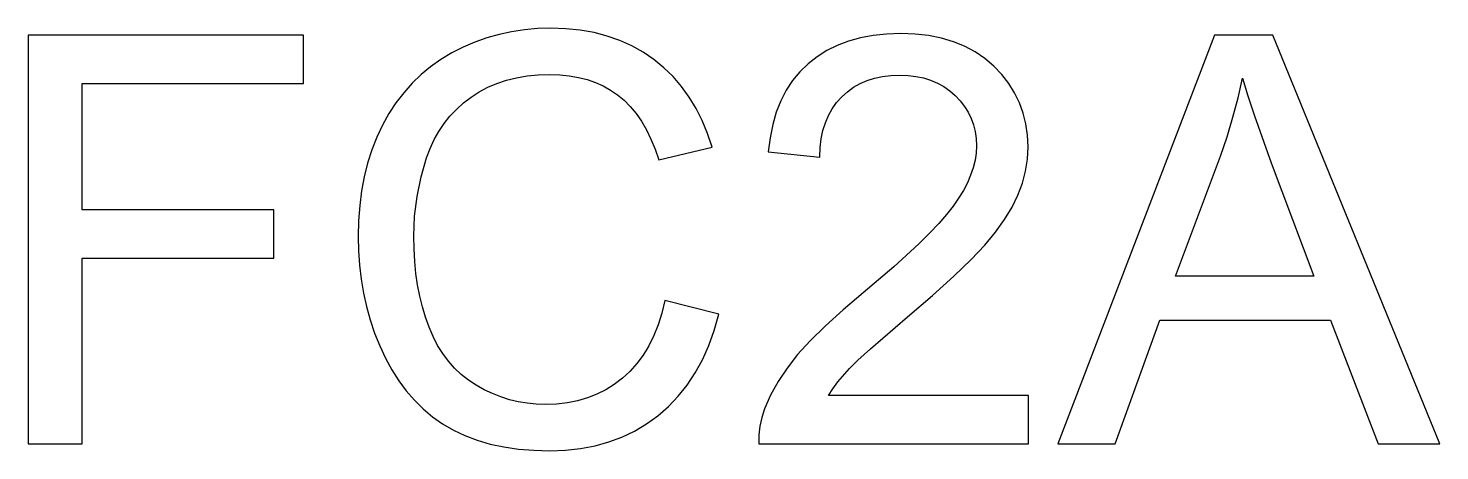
# Model space of a CAD drawing. Header units: millimetres. Extents: x -3.09 to 3.09, y -0.93 to 0.93.
import ezdxf

# ---------------------------------------------------------------- set-up
doc = ezdxf.new("R2010")
doc.units = ezdxf.units.MM
doc.layers.add('LASER_MARK', color=7, linetype='Continuous')

msp = doc.modelspace()

# ---------------------------------------------------------------- linework, layer by layer
at = {"layer": 'LASER_MARK'}
for points in [[(-3.094482, -0.894775), (-2.857666, -0.894775), (-2.857666, -0.081787), (-2.017822, -0.081787), (-2.017822, 0.129395), (-2.857666, 0.129395), (-2.857666, 0.683594), (-1.887207, 0.683594), (-1.887207, 0.894775), (-3.094482, 0.894775)], [(-0.065918, -0.327148), (-0.302734, -0.267334), (-0.316334, -0.322056), (-0.332718, -0.373306), (-0.351887, -0.421085), (-0.37384, -0.465393), (-0.398579, -0.506229), (-0.426102, -0.543594), (-0.456409, -0.577488), (-0.489502, -0.60791), (-0.52494, -0.634804), (-0.562286, -0.658112), (-0.60154, -0.677834), (-0.6427, -0.69397), (-0.685768, -0.70652), (-0.730743, -0.715485), (-0.777626, -0.720863), (-0.826416, -0.722656), (-0.866947, -0.72134), (-0.906754, -0.717392), (-0.945835, -0.710812), (-0.984192, -0.701599), (-1.021824, -0.689754), (-1.058731, -0.675278), (-1.094913, -0.658169), (-1.130371, -0.638428), (-1.164312, -0.616026), (-1.195946, -0.590935), (-1.225271, -0.563154), (-1.252289, -0.532684), (-1.276999, -0.499525), (-1.2994, -0.463676), (-1.319494, -0.425138), (-1.33728, -0.383911), (-1.352873, -0.340433), (-1.366386, -0.295143), (-1.377821, -0.248041), (-1.387177, -0.199127), (-1.394453, -0.148401), (-1.399651, -0.095863), (-1.402769, -0.041513), (-1.403809, 0.014648), (-1.400299, 0.102501), (-1.389771, 0.189056), (-1.372223, 0.274315), (-1.347656, 0.358276), (-1.332331, 0.398874), (-1.31443, 0.437355), (-1.293955, 0.473719), (-1.270905, 0.507965), (-1.245279, 0.540094), (-1.217079, 0.570107), (-1.186304, 0.598001), (-1.152954, 0.623779), (-1.117258, 0.646954), (-1.079445, 0.667038), (-1.039515, 0.684032), (-0.997467, 0.697937), (-0.953302, 0.708752), (-0.907021, 0.716476), (-0.858622, 0.721111), (-0.808105, 0.722656), (-0.764198, 0.721264), (-0.722198, 0.717087), (-0.682106, 0.710125), (-0.643921, 0.700378), (-0.607643, 0.687847), (-0.573273, 0.672531), (-0.54081, 0.65443), (-0.510254, 0.633545), (-0.481529, 0.609608), (-0.454559, 0.582352), (-0.429344, 0.551777), (-0.405884, 0.517883), (-0.384178, 0.480671), (-0.364227, 0.44014), (-0.346031, 0.39629), (-0.32959, 0.349121), (-0.096436, 0.404053), (-0.116177, 0.464268), (-0.139389, 0.521011), (-0.166073, 0.574284), (-0.196228, 0.624084), (-0.229855, 0.670414), (-0.266953, 0.713272), (-0.307522, 0.752659), (-0.351562, 0.788574), (-0.398674, 0.820618), (-0.448456, 0.848389), (-0.500908, 0.871887), (-0.55603, 0.891113), (-0.613823, 0.906067), (-0.674286, 0.916748), (-0.737419, 0.923157), (-0.803223, 0.925293), (-0.861807, 0.923605), (-0.919151, 0.918541), (-0.975256, 0.910101), (-1.030121, 0.898285), (-1.083746, 0.883093), (-1.136131, 0.864525), (-1.187277, 0.842581), (-1.237183, 0.817261), (-1.285057, 0.788689), (-1.330109, 0.756989), (-1.372337, 0.72216), (-1.411743, 0.684204), (-1.448326, 0.64312), (-1.482086, 0.598907), (-1.513023, 0.551567), (-1.541138, 0.501099), (-1.566172, 0.44795), (-1.587868, 0.39257), (-1.606226, 0.334959), (-1.621246, 0.275116), (-1.632929, 0.213041), (-1.641273, 0.148735), (-1.64628, 0.082197), (-1.647949, 0.013428), (-1.646471, -0.050144), (-1.642036, -0.112686), (-1.634645, -0.174198), (-1.624298, -0.23468), (-1.610994, -0.294132), (-1.594734, -0.352554), (-1.575518, -0.409946), (-1.553345, -0.466309), (-1.528339, -0.520506), (-1.500626, -0.571404), (-1.470203, -0.619001), (-1.437073, -0.6633), (-1.401234, -0.704298), (-1.362686, -0.741997), (-1.32143, -0.776396), (-1.277466, -0.807495), (-1.230459, -0.835104), (-1.180077, -0.859032), (-1.126318, -0.879278), (-1.069183, -0.895844), (-1.008673, -0.908728), (-0.944786, -0.917931), (-0.877523, -0.923452), (-0.806885, -0.925293), (-0.738344, -0.922899), (-0.672493, -0.915718), (-0.609331, -0.903749), (-0.548859, -0.886993), (-0.491076, -0.86545), (-0.435982, -0.839119), (-0.383577, -0.808001), (-0.333862, -0.772095), (-0.287352, -0.73163), (-0.24456, -0.686836), (-0.205488, -0.637712), (-0.170135, -0.584259), (-0.138502, -0.526476), (-0.110588, -0.464363), (-0.086393, -0.397921)], [(1.291504, -0.683594), (0.413818, -0.683594), (0.43335, -0.653725), (0.455322, -0.623932), (0.506592, -0.564575), (0.543518, -0.528297), (0.598145, -0.478668), (0.760498, -0.339355), (0.870476, -0.244598), (0.963593, -0.160522), (1.039848, -0.087128), (1.099243, -0.024414), (1.146584, 0.032272), (1.186676, 0.087585), (1.219521, 0.141525), (1.245117, 0.194092), (1.264343, 0.246201), (1.278076, 0.298767), (1.286316, 0.351791), (1.289063, 0.405273), (1.286716, 0.457001), (1.279678, 0.506592), (1.267948, 0.554047), (1.251526, 0.599365), (1.230412, 0.642548), (1.204605, 0.683594), (1.174107, 0.722504), (1.138916, 0.759277), (1.099701, 0.792751), (1.057129, 0.821762), (1.0112, 0.84631), (0.961914, 0.866394), (0.909271, 0.882015), (0.853271, 0.893173), (0.793915, 0.899868), (0.731201, 0.9021), (0.669041, 0.90003), (0.610123, 0.893822), (0.554447, 0.883474), (0.502014, 0.868988), (0.452824, 0.850363), (0.406876, 0.827599), (0.36417, 0.800695), (0.324707, 0.769653), (0.288868, 0.734663), (0.257034, 0.695915), (0.229206, 0.65341), (0.205383, 0.607147), (0.185566, 0.557127), (0.169754, 0.503349), (0.157948, 0.445814), (0.150146, 0.384521), (0.375977, 0.361328), (0.37775, 0.402298), (0.382462, 0.440979), (0.39011, 0.477371), (0.400696, 0.511475), (0.414219, 0.543289), (0.430679, 0.572815), (0.450077, 0.600052), (0.472412, 0.625), (0.497208, 0.647316), (0.523987, 0.666656), (0.55275, 0.683022), (0.583496, 0.696411), (0.616226, 0.706825), (0.65094, 0.714264), (0.687637, 0.718727), (0.726318, 0.720215), (0.762968, 0.718813), (0.797844, 0.714607), (0.830946, 0.707598), (0.862274, 0.697784), (0.891829, 0.685167), (0.919609, 0.669746), (0.945616, 0.651522), (0.969849, 0.630493), (0.991735, 0.607424), (1.010704, 0.583076), (1.026754, 0.557451), (1.039886, 0.530548), (1.0501, 0.502367), (1.057396, 0.472908), (1.061773, 0.442171), (1.063232, 0.410156), (1.06163, 0.37879), (1.056824, 0.346947), (1.048813, 0.314627), (1.037598, 0.28183), (1.023178, 0.248556), (1.005554, 0.214806), (0.984726, 0.180578), (0.960693, 0.145874), (0.932102, 0.109377), (0.897598, 0.069771), (0.857182, 0.027056), (0.810852, -0.018768), (0.700455, -0.119743), (0.566406, -0.233154), (0.477943, -0.30777), (0.400543, -0.377808), (0.334206, -0.443268), (0.278931, -0.50415), (0.232582, -0.562973), (0.193024, -0.622253), (0.160255, -0.681992), (0.134277, -0.742188), (0.122147, -0.77919), (0.113831, -0.816956), (0.109329, -0.855484), (0.108643, -0.894775), (1.291504, -0.894775)], [(1.419678, -0.894775), (1.671143, -0.894775), (1.867676, -0.352783), (2.615967, -0.352783), (2.824707, -0.894775), (3.094482, -0.894775), (2.362061, 0.894775), (2.106934, 0.894775)], [(1.936035, -0.159912), (2.132568, 0.36499), (2.161942, 0.449982), (2.187805, 0.535278), (2.210159, 0.62088), (2.229004, 0.706787), (2.252502, 0.62912), (2.281494, 0.541382), (2.355957, 0.335693), (2.542725, -0.159912)]]:
    msp.add_lwpolyline(points, close=True, dxfattribs=at)

doc.saveas('drawing.dxf')
